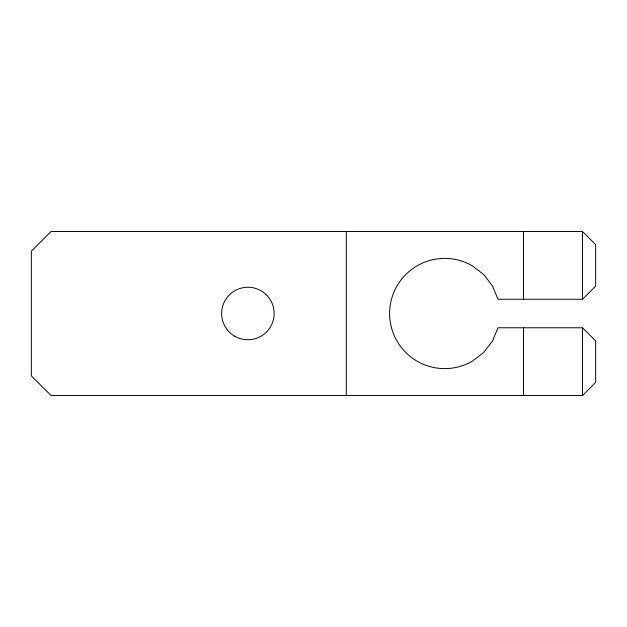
<?xml version="1.0" encoding="UTF-8"?>
<svg xmlns="http://www.w3.org/2000/svg" width="627" height="627" viewBox="0 0 627 627"><rect width="100%" height="100%" fill="white"/><g stroke="black" fill="none" stroke-linecap="round" stroke-linejoin="round"><path stroke-width="0.94" d="M582.53 299.236L595.65 286.108L595.65 244.601L582.53 231.481L51.038 231.481L31.35 251.168L31.35 375.832L51.038 395.519L582.53 395.519L595.65 382.399L595.65 340.892L582.53 327.764L497.971 327.764L492.469 341.057L483.707 352.476L472.288 361.23A55.121 55.121 0 0 1 389.618 313.5A55.121 55.121 0 0 1 472.288 265.77L483.707 274.524L492.469 285.943L497.971 299.236L582.53 299.236L582.53 231.481M582.53 327.764L582.53 395.519M523.474 231.481L523.474 299.236M523.474 327.764L523.474 395.519M346.308 231.481L346.308 395.519M234.757 336.229A26.248 26.248 0 0 0 274.132 313.5A26.248 26.248 0 0 0 234.757 290.771A26.248 26.248 0 0 0 234.757 336.229"/></g></svg>
